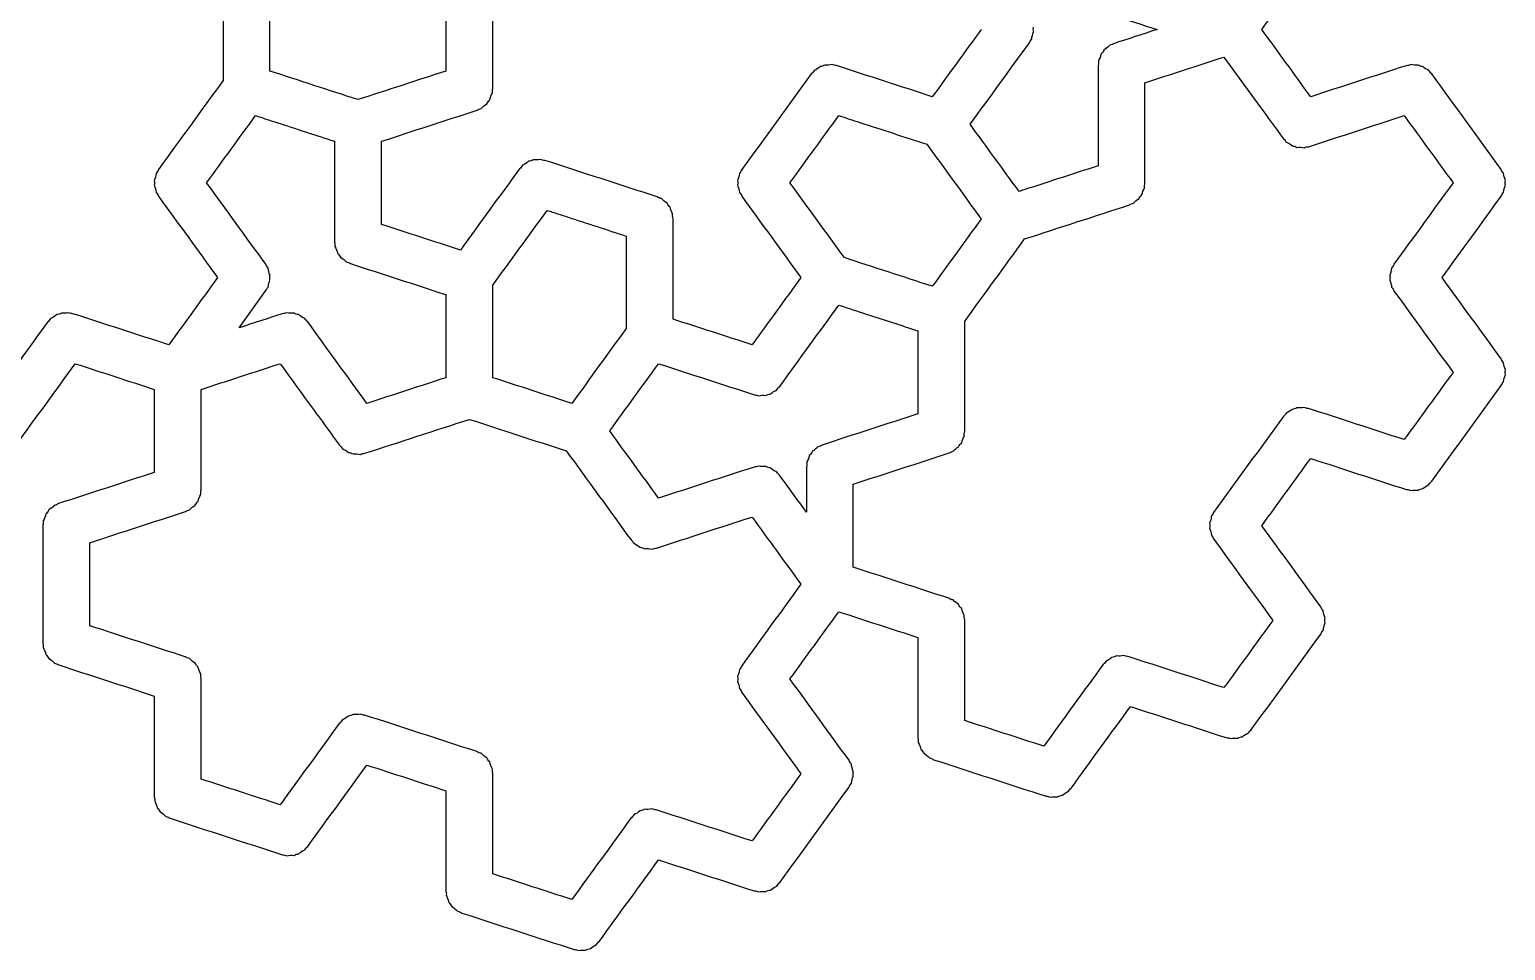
# Model space of a CAD drawing. Header units: millimetres. Extents: x 3 to 151, y 50 to 158.
# Drawn here: x 63.9 to 150.6, y 49.9 to 104 of the extents above; entities that cross this region are included whole.
import ezdxf

# ---------------------------------------------------------------- set-up
doc = ezdxf.new("R2010")
doc.units = ezdxf.units.MM
doc.layers.get('0').update_dxf_attribs({"linetype": 'CONTINUOUS'})

msp = doc.modelspace()

# ---------------------------------------------------------------- linework, layer by layer
at = {"color": 7}
for points in [[(91.103082, 100.562059), (91.103082, 107.497788)], [(75.270355, 107.015016), (75.270355, 101.031067)], [(78.021349, 101.583686), (78.021349, 106.462402)], [(88.352085, 106.462402), (88.352085, 101.583686)], [(134.033903, 102.40604), (136.141746, 99.505138), (136.141735, 99.505128)], [(126.643006, 101.919985), (126.643006, 96.019639)], [(129.394021, 94.998022), (129.394021, 100.898365)], [(81.81122, 97.459613), (81.81122, 91.545514)], [(101.686344, 87.01686), (101.686344, 92.930959)], [(98.93535, 91.895568), (98.93535, 86.464236)], [(88.352085, 88.456824), (88.352085, 83.578111)], [(91.103077, 83.578111), (91.103077, 89.009443)], [(118.810482, 80.430918), (118.810482, 86.884148)], [(116.059482, 86.331791), (116.059482, 81.452805)], [(71.227651, 82.893057), (71.227651, 78.014341)], [(73.978688, 76.99216), (73.978688, 82.893041)], [(109.518611, 78.351166), (109.518611, 75.684047)], [(112.269609, 72.450297), (112.269609, 77.329012)], [(64.686783, 74.911898), (64.686783, 67.976171)], [(67.437815, 69.011539), (67.437815, 73.890254)], [(118.810474, 63.447507), (118.810474, 69.361606)], [(116.059442, 68.326249), (116.059442, 62.411613)], [(73.97868, 60.008749), (73.97868, 65.922848)], [(71.227646, 64.887481), (71.227646, 58.972845)], [(91.103077, 54.444705), (91.103077, 60.358804)], [(88.352045, 59.323436), (88.352045, 53.409335)]]:
    msp.add_lwpolyline(points, dxfattribs=at)
for points in [[(78.401193, 98.567804)], [(112.649484, 98.567802)], [(95.525355, 93.003754)], [(113.085232, 87.298118)], [(79.378855, 83.354318)]]:
    msp.add_lwpolyline(points, close=True, dxfattribs=at)
for points in [[(136.259364, 104.023092), (137.215338, 105.338754), (138.171267, 106.654447), (139.127222, 107.970122)], [(119.777351, 104.023314), (118.822369, 102.707949), (117.865432, 101.39176), (116.909763, 100.076016)], [(122.855014, 103.87797), (122.83136, 103.974686), (122.83136, 104.071399), (122.855014, 104.168115)], [(130.108084, 104.023044), (129.255007, 103.74338), (128.397812, 103.472388), (127.547296, 103.187326)], [(127.571929, 104.847039), (128.417307, 104.572356), (129.262674, 104.297629), (130.108084, 104.023044)], [(139.127222, 100.076061), (138.171269, 101.391736), (137.215316, 102.707414), (136.259364, 104.023092)], [(119.134996, 98.458997), (120.294104, 100.053876), (121.452799, 101.649057), (122.611885, 103.243955)], [(122.611885, 103.243955), (122.628237, 103.33631), (122.702995, 103.397326), (122.745405, 103.473266)], [(122.745405, 103.473266), (122.758264, 103.61452), (122.797303, 103.748724), (122.855014, 103.87797)], [(127.547296, 103.187326), (127.471276, 103.106255), (127.338455, 103.137825), (127.274079, 103.045419)], [(126.818983, 102.590056), (126.789281, 102.446744), (126.737277, 102.312079), (126.663431, 102.185735)], [(126.982807, 102.812327), (126.948605, 102.723429), (126.890137, 102.652188), (126.818983, 102.590056)], [(127.274079, 103.045419), (127.196562, 102.944179), (127.075377, 102.891995), (126.982807, 102.812327)], [(129.394021, 100.898365), (130.940643, 101.400941), (132.487191, 101.903737), (134.033903, 102.40604)], [(83.186717, 99.905418), (81.464931, 100.464846), (79.743154, 101.02431), (78.021349, 101.583686)], [(88.352085, 101.583686), (86.630296, 101.024265), (84.908506, 100.46484), (83.186717, 99.905418)], [(109.794826, 101.411332), (108.435973, 99.540479), (107.076595, 97.670007), (105.717464, 95.799352)], [(109.967265, 101.613783), (109.924633, 101.53296), (109.865986, 101.466666), (109.794826, 101.411332)], [(110.330483, 101.849659), (110.222567, 101.750787), (110.101425, 101.672261), (109.967265, 101.613783)], [(110.606388, 101.93912), (110.521832, 101.886362), (110.4299, 101.856586), (110.330483, 101.849659)], [(111.025877, 101.960022), (110.887396, 101.928169), (110.747355, 101.924642), (110.606388, 101.93912)], [(111.285001, 101.903382), (111.192162, 101.891185), (111.110948, 101.942393), (111.025877, 101.960022)], [(116.909763, 100.076016), (115.034962, 100.685471), (113.160024, 101.294555), (111.285001, 101.903382)], [(126.663431, 102.185735), (126.675682, 102.095065), (126.668353, 102.006829), (126.643006, 101.919985)], [(144.739183, 101.899678), (142.868568, 101.291684), (140.997869, 100.683952), (139.127222, 100.076061)], [(144.9978, 101.961996), (144.915541, 101.922345), (144.829332, 101.902695), (144.739183, 101.899678)], [(145.430867, 101.939427), (145.285277, 101.923631), (145.140902, 101.93059), (144.9978, 101.961996)], [(145.706235, 101.849696), (145.607027, 101.856734), (145.515132, 101.886566), (145.430867, 101.939427)], [(146.057456, 101.620051), (145.92686, 101.675769), (145.811666, 101.755171), (145.706235, 101.849696)], [(146.234134, 101.422539), (146.151502, 101.466582), (146.116064, 101.556053), (146.057456, 101.620051)], [(150.310911, 95.810796), (148.952082, 97.681447), (147.59273, 99.551721), (146.234134, 101.422539)], [(75.270355, 101.031067), (74.003233, 99.287365), (72.736348, 97.543491), (71.469472, 95.799612)], [(91.082392, 100.296041), (91.070062, 100.38677), (91.077973, 100.475138), (91.103082, 100.562059)], [(90.757052, 99.657456), (90.794388, 99.749619), (90.850876, 99.827821), (90.92711, 99.891718)], [(90.92711, 99.891718), (90.956842, 100.034961), (91.008279, 100.169854), (91.082392, 100.296041)], [(74.303178, 95.020258), (75.259152, 96.335922), (76.215081, 97.651613), (77.171037, 98.967291)], [(77.171037, 98.967291), (77.581088, 98.834128), (77.991142, 98.700966), (78.401193, 98.567804)], [(84.562214, 97.459615), (86.437094, 98.068948), (88.311982, 98.678262), (90.186976, 99.287254)], [(90.186976, 99.287254), (90.254677, 99.352214), (90.35066, 99.35844), (90.429892, 99.3945)], [(90.429892, 99.3945), (90.523457, 99.501286), (90.63446, 99.586524), (90.757052, 99.657456)], [(108.551739, 95.020255), (109.507711, 96.335919), (110.463642, 97.65161), (111.419595, 98.967288)], [(111.419595, 98.967288), (111.829559, 98.834126), (112.23952, 98.700964), (112.649484, 98.567802)], [(136.141735, 99.505128), (136.602309, 98.875104), (137.056101, 98.238657), (137.520897, 97.612637)], [(139.005757, 97.144142), (140.876285, 97.751967), (142.74695, 98.35936), (144.617429, 98.967285)], [(144.617429, 98.967285), (145.573366, 97.651597), (146.529113, 96.335769), (147.485285, 95.020252)], [(78.401222, 98.567802), (79.537896, 98.198433), (80.674583, 97.829098), (81.81122, 97.459613)], [(112.649484, 98.567802), (113.961399, 98.141542), (115.273317, 97.715282), (116.585233, 97.28902)], [(122.002852, 94.511967), (121.047015, 95.827726), (120.090986, 97.143348), (119.134996, 98.458997)], [(84.562214, 92.5809), (84.562212, 94.20714), (84.562214, 95.833378), (84.562214, 97.459615)], [(116.585233, 97.28902), (117.649408, 95.82443), (118.713231, 94.359582), (119.777351, 92.894952)], [(137.520897, 97.612637), (137.622055, 97.565385), (137.632316, 97.4284), (137.74075, 97.395943)], [(137.74075, 97.395943), (137.860995, 97.354076), (137.947585, 97.25478), (138.051733, 97.191492)], [(138.051733, 97.191492), (138.14693, 97.186306), (138.232877, 97.152723), (138.314052, 97.104187)], [(138.314052, 97.104187), (138.45948, 97.120274), (138.603598, 97.112575), (138.746582, 97.081618)], [(138.746582, 97.081618), (138.828846, 97.121822), (138.915479, 97.140501), (139.005757, 97.144142)], [(93.20662, 96.285609), (93.098287, 96.187213), (92.977168, 96.108531), (92.843136, 96.04973)], [(93.481721, 96.375337), (93.397544, 96.322484), (93.305715, 96.292742), (93.20662, 96.285609)], [(93.901199, 96.395763), (93.762666, 96.364312), (93.622667, 96.361012), (93.481721, 96.375337)], [(94.160335, 96.33988), (94.067593, 96.327207), (93.986445, 96.378893), (93.901199, 96.395763)], [(100.757432, 94.196268), (98.558395, 94.910794), (96.359348, 95.625288), (94.160335, 96.33988)], [(71.335416, 95.57003), (71.322663, 95.428568), (71.283182, 95.294339), (71.225804, 95.164786)], [(71.469472, 95.799612), (71.451983, 95.707624), (71.378157, 95.645915), (71.335416, 95.57003)], [(92.670379, 95.847046), (91.51457, 94.255567), (90.358285, 92.664431), (89.202099, 91.073227)], [(92.843136, 96.04973), (92.799972, 95.969117), (92.741377, 95.90282), (92.670379, 95.847046)], [(105.584196, 95.570043), (105.571073, 95.428764), (105.531518, 95.294564), (105.474333, 95.165067)], [(105.717464, 95.799352), (105.701113, 95.707052), (105.626392, 95.646106), (105.584196, 95.570043)], [(126.643006, 96.019639), (125.096286, 95.517082), (123.549569, 95.014524), (122.002852, 94.511967)], [(150.450354, 95.583394), (150.38718, 95.649625), (150.342238, 95.725991), (150.310911, 95.810796)], [(150.562651, 95.164834), (150.502707, 95.298348), (150.464803, 95.437696), (150.450354, 95.583394)], [(71.225804, 95.164786), (71.249934, 95.068364), (71.249696, 94.971884), (71.225804, 94.875448)], [(71.225804, 94.875448), (71.286351, 94.742125), (71.323388, 94.602613), (71.337562, 94.456888)], [(77.771461, 90.246709), (76.615409, 91.837923), (75.459267, 93.429069), (74.303178, 95.020258)], [(105.474333, 95.165067), (105.497987, 95.068541), (105.498014, 94.971987), (105.474333, 94.875459)], [(105.474333, 94.875459), (105.534275, 94.741979), (105.571854, 94.602533), (105.586361, 94.456899)], [(111.744128, 90.626457), (110.679997, 92.091056), (109.615867, 93.555657), (108.551739, 95.020255)], [(129.21805, 94.327682), (129.247792, 94.471088), (129.299412, 94.606079), (129.373331, 94.732539)], [(129.373331, 94.732539), (129.360949, 94.823095), (129.368992, 94.911268), (129.394021, 94.998022)], [(147.485285, 95.020252), (146.326138, 93.425402), (145.167387, 91.830261), (144.008396, 90.235297)], [(150.318983, 94.240941), (150.33589, 94.333211), (150.41019, 94.39478), (150.452738, 94.470797)], [(150.452738, 94.470797), (150.465306, 94.612114), (150.505528, 94.746088), (150.562651, 94.875496)], [(150.562651, 94.875496), (150.538654, 94.971931), (150.538627, 95.068412), (150.562651, 95.164834)], [(71.337562, 94.456888), (71.400837, 94.390719), (71.446774, 94.314876), (71.477592, 94.229791)], [(71.477592, 94.229791), (72.633634, 92.638571), (73.789426, 91.047168), (74.945825, 89.456208)], [(101.003431, 94.094758), (100.913337, 94.110501), (100.832251, 94.145738), (100.757432, 94.196268)], [(101.340319, 93.821809), (101.213224, 93.894553), (101.100694, 93.985213), (101.003431, 94.094758)], [(101.510378, 93.587274), (101.434389, 93.651497), (101.377448, 93.72944), (101.340319, 93.821809)], [(105.586361, 94.456899), (105.649324, 94.390727), (105.695014, 94.315013), (105.7256, 94.230085)], [(105.7256, 94.230085), (106.881938, 92.638923), (108.037929, 91.04751), (109.194087, 89.456218)], [(122.327403, 91.724983), (124.377659, 92.391159), (126.427936, 93.057277), (128.478182, 93.723484)], [(128.478182, 93.723484), (128.545963, 93.788032), (128.641713, 93.794485), (128.720831, 93.830463)], [(128.720831, 93.830463), (128.814253, 93.937363), (128.925201, 94.022561), (129.047994, 94.09315)], [(129.047994, 94.09315), (129.085456, 94.185312), (129.141704, 94.263774), (129.21805, 94.327682)], [(146.842631, 89.456255), (148.001749, 91.05091), (149.160164, 92.646075), (150.318983, 94.240941)], [(91.103077, 89.009443), (92.16725, 90.474012), (93.23133, 91.938645), (94.295465, 93.403241)], [(94.295465, 93.403241), (94.705429, 93.270079), (95.115391, 93.136916), (95.525355, 93.003754)], [(95.525355, 93.003754), (96.66202, 92.634324), (97.798744, 92.265162), (98.93535, 91.895568)], [(101.659695, 93.195217), (101.587255, 93.317211), (101.540067, 93.448844), (101.510378, 93.587274)], [(101.686344, 92.930959), (101.64531, 93.015409), (101.670072, 93.108741), (101.659695, 93.195217)], [(119.777351, 92.894952), (118.821518, 91.579341), (117.865668, 90.263745), (116.909763, 88.948189)], [(89.202099, 91.073227), (87.655564, 91.57606), (86.108839, 92.078303), (84.562214, 92.5809)], [(81.81122, 91.545514), (81.85222, 91.461149), (81.827518, 91.367915), (81.837869, 91.281526)], [(81.837869, 91.281526), (81.910529, 91.159436), (81.957706, 91.027666), (81.986919, 90.888929)], [(118.810482, 86.884148), (119.982893, 88.497686), (121.155357, 90.111181), (122.327403, 91.724983)], [(77.911441, 90.019574), (77.848076, 90.085646), (77.802788, 90.161881), (77.771461, 90.246709)], [(81.986919, 90.888929), (82.063429, 90.825061), (82.119854, 90.746713), (82.157245, 90.654394)], [(82.157245, 90.654394), (82.28475, 90.582441), (82.396857, 90.49135), (82.494133, 90.381982)], [(82.494133, 90.381982), (82.584525, 90.366478), (82.665234, 90.329788), (82.74068, 90.280237)], [(82.74068, 90.280237), (84.611197, 89.672581), (86.481666, 89.06478), (88.352085, 88.456824)], [(116.909763, 88.948189), (115.187831, 89.507447), (113.466004, 90.067027), (111.744128, 90.626457)], [(144.008396, 90.235297), (143.992044, 90.142942), (143.917284, 90.081926), (143.874876, 90.005983)], [(74.945825, 89.456208), (73.989713, 88.140734), (73.033909, 86.82504), (72.077969, 85.509445)], [(78.023199, 89.600747), (77.962895, 89.734237), (77.92561, 89.873768), (77.911441, 90.019574)], [(77.925144, 88.979513), (77.927261, 89.102275), (77.995746, 89.210362), (78.021082, 89.324996)], [(78.021082, 89.324996), (77.99682, 89.416901), (78.001873, 89.508852), (78.023199, 89.600747)], [(109.194087, 89.456218), (108.238253, 88.140607), (107.282401, 86.825011), (106.326495, 85.509455)], [(143.874876, 90.005983), (143.862018, 89.864732), (143.822978, 89.730528), (143.765265, 89.601279)], [(143.765265, 89.601279), (143.788918, 89.504566), (143.788918, 89.40785), (143.765265, 89.311134)], [(143.765265, 89.311134), (143.825971, 89.177961), (143.862801, 89.038462), (143.877025, 88.892844)], [(150.310911, 84.682704), (149.154862, 86.273918), (147.998717, 87.865067), (146.842631, 89.456255)], [(76.204458, 86.508834), (76.73027, 87.236224), (77.263916, 87.959468), (77.784494, 88.689694)], [(77.784494, 88.689694), (77.801295, 88.804142), (77.932576, 88.85917), (77.925144, 88.979513)], [(143.877025, 88.892844), (143.940292, 88.826846), (143.985901, 88.750985), (144.016534, 88.66603)], [(144.016534, 88.66603), (145.172845, 87.074783), (146.32903, 85.483447), (147.485285, 83.89216)], [(107.95131, 83.065634), (109.107338, 84.656875), (110.2634, 86.24809), (111.41959, 87.839185)], [(111.41959, 87.839185), (111.974805, 87.65883), (112.530017, 87.478474), (113.085232, 87.298118)], [(64.962733, 86.843979), (63.806896, 85.252701), (62.650582, 83.661767), (61.494432, 82.070713)], [(65.136006, 87.046949), (65.092665, 86.966251), (65.033731, 86.899962), (64.962733, 86.843979)], [(65.498956, 87.282825), (65.390474, 87.184895), (65.269861, 87.105798), (65.136006, 87.046949)], [(65.774591, 87.372556), (65.689932, 87.320256), (65.598334, 87.28972), (65.498956, 87.282825)], [(66.193268, 87.392955), (66.055007, 87.361512), (65.915267, 87.358213), (65.774591, 87.372556)], [(66.453205, 87.336813), (66.36032, 87.325145), (66.27862, 87.37549), (66.193268, 87.392955)], [(72.077969, 85.509445), (70.202933, 86.118214), (68.328193, 86.727893), (66.453205, 87.336813)], [(78.740336, 87.332593), (77.895019, 87.058083), (77.049754, 86.783408), (76.204458, 86.508834)], [(78.999244, 87.395117), (78.916953, 87.355088), (78.830622, 87.335961), (78.740336, 87.332593)], [(79.432309, 87.372548), (79.286687, 87.356593), (79.142349, 87.36342), (78.999244, 87.395117)], [(79.707407, 87.282817), (79.608296, 87.289908), (79.516502, 87.319742), (79.432309, 87.372548)], [(80.058641, 87.053193), (79.92836, 87.109393), (79.812851, 87.188345), (79.707407, 87.282817)], [(80.235578, 86.855391), (80.153449, 86.900177), (80.117532, 86.989169), (80.058641, 87.053193)], [(83.711931, 82.070705), (82.553159, 83.665608), (81.394292, 85.260448), (80.235578, 86.855391)], [(106.326495, 85.509455), (104.779675, 86.0116), (103.233133, 86.514607), (101.686344, 87.01686)], [(113.085237, 87.298128), (114.076647, 86.976004), (115.068056, 86.653876), (116.059482, 86.331791)], [(98.93535, 86.464236), (97.871447, 84.999561), (96.807144, 83.535177), (95.742961, 82.070705)], [(63.119484, 79.626913), (64.275269, 81.218321), (65.431442, 82.809446), (66.587767, 84.400465)], [(66.587767, 84.400465), (68.134394, 83.897997), (69.681027, 83.395537), (71.227651, 82.893057)], [(73.978688, 82.893041), (75.525466, 83.395321), (77.072022, 83.898286), (78.618839, 84.400449)], [(78.618839, 84.400449), (78.872178, 84.051736), (79.125516, 83.703026), (79.378855, 83.354318)], [(97.968737, 80.453961), (98.924618, 81.769467), (99.88024, 83.08488), (100.836325, 84.400457)], [(100.836325, 84.400457), (102.711179, 83.791404), (104.58599, 83.182217), (106.460817, 82.573086)], [(150.450354, 84.455839), (150.386883, 84.521744), (150.341991, 84.59787), (150.310911, 84.682704)], [(150.562651, 84.037279), (150.502549, 84.17073), (150.464726, 84.310139), (150.450354, 84.455839)], [(79.378847, 83.354323), (80.284212, 82.108078), (81.189745, 80.861956), (82.095184, 79.615766)], [(88.352085, 83.578111), (86.805365, 83.07564), (85.258648, 82.573173), (83.711931, 82.070705)], [(95.742961, 82.070705), (94.196286, 82.573027), (92.649715, 83.075669), (91.103077, 83.578111)], [(147.485285, 83.89216), (146.529176, 82.576689), (145.573369, 81.260993), (144.617429, 79.945397)], [(150.318983, 83.113119), (150.336605, 83.205008), (150.409817, 83.267008), (150.452526, 83.342965)], [(150.452526, 83.342965), (150.46557, 83.484141), (150.505377, 83.618092), (150.562651, 83.747404)], [(150.562651, 83.747404), (150.538363, 83.844059), (150.538574, 83.940616), (150.562651, 84.037279)], [(106.460817, 82.573086), (106.553704, 82.584754), (106.635404, 82.534409), (106.720756, 82.516944)], [(106.720756, 82.516944), (106.859192, 82.548453), (106.999114, 82.551644), (107.139968, 82.537343)], [(107.139968, 82.537343), (107.224076, 82.590045), (107.315736, 82.620102), (107.414798, 82.626804)], [(107.414798, 82.626804), (107.523769, 82.724483), (107.643943, 82.804778), (107.778553, 82.862947)], [(107.778553, 82.862947), (107.821717, 82.94356), (107.880311, 83.00986), (107.95131, 83.065634)], [(146.242207, 77.501645), (147.601144, 79.372127), (148.960224, 81.242506), (150.318983, 83.113119)], [(137.674929, 81.482904), (137.631768, 81.402291), (137.573173, 81.335994), (137.502175, 81.28022)], [(138.038417, 81.71878), (137.930083, 81.620387), (137.808962, 81.541705), (137.674929, 81.482904)], [(138.314052, 81.808511), (138.229393, 81.756214), (138.137797, 81.725675), (138.038417, 81.71878)], [(138.732728, 81.82891), (138.594468, 81.797465), (138.454728, 81.794165), (138.314052, 81.808511)], [(138.992668, 81.772766), (138.899784, 81.761098), (138.81808, 81.811443), (138.732728, 81.82891)], [(144.617429, 79.945397), (142.742393, 80.554169), (140.867654, 81.163846), (138.992668, 81.772766)], [(83.590426, 79.138566), (85.636158, 79.803102), (87.681758, 80.468047), (89.72758, 81.132305)], [(89.72758, 81.132305), (91.624626, 80.516228), (93.521369, 79.899556), (95.418431, 79.283442)], [(116.059482, 81.452805), (114.18466, 80.84356), (112.309754, 80.234579), (110.434988, 79.625167)], [(137.502175, 81.28022), (136.143418, 79.409539), (134.784478, 77.538991), (133.425128, 75.668744)], [(100.836325, 76.506661), (99.879809, 77.822531), (98.924433, 79.137757), (97.968737, 80.453961)], [(118.464452, 79.526853), (118.50144, 79.61919), (118.558839, 79.696803), (118.634775, 79.760848)], [(118.634775, 79.760848), (118.6639, 79.904501), (118.71601, 80.039258), (118.790056, 80.165705)], [(118.790056, 80.165705), (118.777859, 80.25614), (118.785452, 80.344265), (118.810482, 80.430918)], [(82.095184, 79.615766), (82.177313, 79.57098), (82.21323, 79.481988), (82.272121, 79.417964)], [(82.272121, 79.417964), (82.402405, 79.361764), (82.517911, 79.282814), (82.623353, 79.18834)], [(82.623353, 79.18834), (82.722463, 79.181249), (82.814261, 79.151417), (82.898454, 79.098612)], [(82.898454, 79.098612), (83.043951, 79.114354), (83.188249, 79.107528), (83.331251, 79.076043)], [(83.331251, 79.076043), (83.413576, 79.116048), (83.500143, 79.134963), (83.590426, 79.138566)], [(95.418431, 79.283442), (96.685322, 77.539483), (97.952711, 75.795887), (99.219316, 74.051719)], [(109.694583, 79.021239), (109.665093, 78.877674), (109.613181, 78.74267), (109.539302, 78.616112)], [(109.864909, 79.254964), (109.827888, 79.162739), (109.770725, 79.084991), (109.694583, 79.021239)], [(110.191801, 79.51819), (110.098343, 79.411307), (109.987376, 79.326095), (109.864909, 79.254964)], [(110.434988, 79.625167), (110.367077, 79.560519), (110.271004, 79.554335), (110.191801, 79.51819)], [(112.269609, 77.329012), (114.144586, 77.938056), (116.019538, 78.547172), (117.894373, 79.156651)], [(117.894373, 79.156651), (117.962212, 79.221243), (118.058192, 79.227424), (118.137286, 79.263627)], [(118.137286, 79.263627), (118.230872, 79.370471), (118.341981, 79.455635), (118.464452, 79.526853)], [(71.227651, 78.014341), (69.352829, 77.405008), (67.477923, 76.795935), (65.603157, 76.186435)], [(106.447728, 78.329804), (104.577256, 77.722101), (102.706861, 77.114162), (100.836325, 76.506661)], [(106.70717, 78.392328), (106.624768, 78.352256), (106.538101, 78.333407), (106.447728, 78.329804)], [(107.139968, 78.369759), (106.994471, 78.354016), (106.850172, 78.360842), (106.70717, 78.392328)], [(107.401484, 78.282192), (107.306597, 78.287616), (107.220676, 78.320874), (107.139968, 78.369759)], [(107.713272, 78.077465), (107.593067, 78.119899), (107.505701, 78.218536), (107.401484, 78.282192)], [(107.932588, 77.861309), (107.832094, 77.908722), (107.820944, 78.044602), (107.713272, 78.077465)], [(109.539302, 78.616112), (109.551764, 78.525701), (109.543535, 78.437778), (109.518611, 78.351166)], [(136.259364, 74.889681), (137.215179, 76.205369), (138.17115, 77.520943), (139.127222, 78.836444)], [(139.127222, 78.836444), (141.002316, 78.227212), (142.877461, 77.618138), (144.75252, 77.008805)], [(109.518611, 75.684047), (108.989082, 76.40899), (108.466342, 77.140369), (107.932588, 77.861309)], [(145.705965, 77.063082), (145.814299, 77.161475), (145.93542, 77.240157), (146.069452, 77.298958)], [(146.069452, 77.298958), (146.112614, 77.379571), (146.171208, 77.445868), (146.242207, 77.501645)], [(73.632655, 76.088095), (73.669647, 76.180432), (73.727045, 76.258045), (73.802981, 76.32209)], [(73.802981, 76.32209), (73.832104, 76.465743), (73.884216, 76.6005), (73.958262, 76.726947)], [(73.958262, 76.726947), (73.946065, 76.817382), (73.953658, 76.905504), (73.978688, 76.99216)], [(144.75252, 77.008805), (144.845177, 77.021479), (144.926214, 76.969716), (145.011386, 76.952925)], [(145.011386, 76.952925), (145.149919, 76.984374), (145.289918, 76.987676), (145.430867, 76.973351)], [(145.430867, 76.973351), (145.515042, 77.026207), (145.606871, 77.055949), (145.705965, 77.063082)], [(64.862752, 75.582508), (64.833124, 75.438982), (64.781417, 75.303923), (64.707474, 75.177381)], [(65.032541, 75.816503), (64.995356, 75.724417), (64.939148, 75.646082), (64.862752, 75.582508)], [(65.359973, 76.079459), (65.266501, 75.972414), (65.155337, 75.887311), (65.032541, 75.816503)], [(65.603157, 76.186435), (65.535249, 76.121787), (65.439174, 76.115601), (65.359973, 76.079459)], [(67.437815, 73.890254), (69.312793, 74.499291), (71.187696, 75.108555), (73.062576, 75.717893)], [(73.062576, 75.717893), (73.130415, 75.782485), (73.226396, 75.788666), (73.305493, 75.824869)], [(73.305493, 75.824869), (73.399079, 75.931713), (73.510185, 76.016877), (73.632655, 76.088095)], [(100.714826, 73.574519), (102.585441, 74.182058), (104.455817, 74.790322), (106.326496, 75.39766)], [(106.326496, 75.39766), (107.282311, 74.081974), (108.238282, 72.7664), (109.194354, 71.450899)], [(133.291871, 75.439432), (133.278906, 75.298076), (133.239007, 75.163943), (133.18173, 75.034458)], [(133.425128, 75.668744), (133.408777, 75.576444), (133.334048, 75.5155), (133.291871, 75.439432)], [(64.707474, 75.177381), (64.719856, 75.086827), (64.711813, 74.998652), (64.686783, 74.911898)], [(133.18173, 75.034458), (133.205887, 74.937795), (133.20594, 74.841236), (133.18173, 74.744583)], [(133.18173, 74.744583), (133.241878, 74.611231), (133.279637, 74.471914), (133.294027, 74.32629)], [(139.727847, 70.115814), (138.57151, 71.706973), (137.415556, 73.298413), (136.259364, 74.889681)], [(99.219316, 74.051719), (99.301443, 74.006936), (99.33736, 73.917943), (99.396251, 73.853919)], [(99.396251, 73.853919), (99.526535, 73.797719), (99.642044, 73.718767), (99.747483, 73.624295)], [(133.294027, 74.32629), (133.356956, 74.260094), (133.402745, 74.184452), (133.433219, 74.099439)], [(133.433219, 74.099439), (134.589298, 72.508092), (135.74567, 70.916954), (136.901751, 69.325607)], [(99.747483, 73.624295), (99.846593, 73.617204), (99.938393, 73.58737), (100.022583, 73.534564)], [(100.022583, 73.534564), (100.16808, 73.550307), (100.312379, 73.543481), (100.455381, 73.511995)], [(100.455381, 73.511995), (100.537783, 73.552066), (100.624452, 73.570915), (100.714826, 73.574519)], [(117.881302, 70.62668), (116.010801, 71.234748), (114.140112, 71.842228), (112.269609, 72.450297)], [(109.194354, 71.450899), (108.035106, 69.85612), (106.876712, 68.26072), (105.717464, 66.665944)], [(118.12756, 70.525138), (118.037504, 70.541172), (117.956174, 70.576068), (117.881302, 70.62668)], [(118.464452, 70.252726), (118.336944, 70.324682), (118.224837, 70.415772), (118.12756, 70.525138)], [(118.634775, 70.018194), (118.558265, 70.082061), (118.50184, 70.160407), (118.464452, 70.252726)], [(108.5517, 65.886892), (109.507774, 67.202527), (110.463626, 68.518276), (111.419555, 69.833925)], [(111.419555, 69.833925), (112.966278, 69.331605), (114.512738, 68.828606), (116.059442, 68.326249)], [(118.783825, 69.625597), (118.711165, 69.747686), (118.663987, 69.879457), (118.634775, 70.018194)], [(118.810474, 69.361606), (118.769474, 69.445974), (118.794175, 69.539208), (118.783825, 69.625597)], [(139.86709, 69.888998), (139.804127, 69.95517), (139.758436, 70.030886), (139.727847, 70.115814)], [(139.979387, 69.47017), (139.919406, 69.603763), (139.881478, 69.743202), (139.86709, 69.888998)], [(139.979387, 69.1811), (139.955336, 69.277434), (139.955416, 69.373835), (139.979387, 69.47017)], [(73.049506, 67.187922), (71.17896, 67.795847), (69.308319, 68.403481), (67.437815, 69.011539)], [(136.901751, 69.325607), (135.945904, 68.009853), (134.989853, 66.694249), (134.033892, 65.378577)], [(135.658939, 62.93507), (137.017911, 64.805595), (138.376935, 66.67608), (139.735986, 68.546544)], [(139.735986, 68.546544), (139.752337, 68.638844), (139.827056, 68.699791), (139.869251, 68.775856)], [(139.869251, 68.775856), (139.882242, 68.917302), (139.922237, 69.05147), (139.979387, 69.1811)], [(64.686783, 67.976171), (64.727508, 67.891632), (64.703505, 67.798173), (64.71372, 67.711654)], [(64.71372, 67.711654), (64.786335, 67.589776), (64.833058, 67.457958), (64.86275, 67.319586)], [(64.86275, 67.319586), (64.939066, 67.255748), (64.995414, 67.177444), (65.032805, 67.085322)], [(65.032805, 67.085322), (65.159924, 67.012932), (65.27228, 66.922317), (65.369427, 66.812909)], [(65.369427, 66.812909), (65.459462, 66.796161), (65.541157, 66.761482), (65.616222, 66.71083)], [(73.295767, 67.08638), (73.205708, 67.102414), (73.124378, 67.137307), (73.049506, 67.187922)], [(73.632655, 66.813968), (73.505147, 66.885924), (73.393041, 66.977015), (73.295767, 67.08638)], [(73.802981, 66.579433), (73.726469, 66.643304), (73.670044, 66.721649), (73.632655, 66.813968)], [(127.091395, 66.91634), (127.048773, 66.835277), (126.990036, 66.76911), (126.918908, 66.713386)], [(127.454882, 67.152216), (127.346567, 67.053752), (127.225674, 66.97476), (127.091395, 66.91634)], [(127.730517, 67.241677), (127.646038, 67.189139), (127.554106, 67.159315), (127.454882, 67.152216)], [(128.149723, 67.26213), (128.011224, 67.231187), (127.871389, 67.227046), (127.730517, 67.241677)], [(128.409401, 67.205945), (128.316598, 67.194304), (128.234964, 67.244469), (128.149723, 67.26213)], [(134.033892, 65.378577), (132.158989, 65.987473), (130.284273, 66.596954), (128.409401, 67.205945)], [(65.616222, 66.71083), (67.486657, 66.102926), (69.35715, 65.495202), (71.227646, 64.887481)], [(73.952031, 66.186839), (73.879371, 66.308928), (73.832193, 66.440699), (73.802981, 66.579433)], [(73.97868, 65.922848), (73.93768, 66.007216), (73.962382, 66.10045), (73.952031, 66.186839)], [(105.584204, 66.43663), (105.571107, 66.295342), (105.53192, 66.161026), (105.474333, 66.031656)], [(105.474333, 66.031656), (105.497987, 65.93513), (105.498014, 65.838576), (105.474333, 65.742051)], [(105.717464, 66.665944), (105.701113, 66.573641), (105.626384, 66.512697), (105.584204, 66.43663)], [(112.01998, 61.113343), (110.86393, 62.704557), (109.707786, 64.295703), (108.5517, 65.886892)], [(126.918908, 66.713386), (125.762732, 65.122262), (124.606661, 63.531063), (123.450628, 61.939835)], [(105.474333, 65.742051), (105.534275, 65.608568), (105.571854, 65.469122), (105.586361, 65.32349)], [(105.586361, 65.32349), (105.649289, 65.257292), (105.695081, 65.18165), (105.725553, 65.096639)], [(105.725553, 65.096639), (106.881951, 63.505456), (108.037897, 61.913945), (109.194354, 60.322807)], [(125.075405, 59.496328), (126.231457, 61.087543), (127.387601, 62.678689), (128.543688, 64.269877)], [(128.543688, 64.269877), (130.41853, 63.66055), (132.29349, 63.051534), (134.168449, 62.442509)], [(82.087111, 63.274626), (80.930948, 61.683496), (79.774836, 60.092323), (78.618831, 58.501077)], [(82.259599, 63.477582), (82.21698, 63.396519), (82.158239, 63.330352), (82.087111, 63.274626)], [(82.623086, 63.713459), (82.514771, 63.614991), (82.39388, 63.536002), (82.259599, 63.477582)], [(82.898721, 63.802919), (82.814245, 63.750378), (82.72231, 63.720557), (82.623086, 63.713459)], [(83.317929, 63.823372), (83.179425, 63.792476), (83.03959, 63.78828), (82.898721, 63.802919)], [(83.577337, 63.767187), (83.484619, 63.755519), (83.403093, 63.80579), (83.317929, 63.823372)], [(90.173635, 61.623875), (87.974932, 62.338501), (85.776144, 63.052879), (83.577337, 63.767187)], [(123.450628, 61.939835), (121.903839, 62.442175), (120.357186, 62.944937), (118.810474, 63.447507)], [(116.059442, 62.411613), (116.099992, 62.327293), (116.07627, 62.234197), (116.086358, 62.147892)], [(134.168449, 62.442509), (134.261251, 62.45415), (134.342886, 62.403985), (134.428124, 62.386324)], [(134.428124, 62.386324), (134.566536, 62.417246), (134.706278, 62.421411), (134.847063, 62.406777)], [(134.847063, 62.406777), (134.931745, 62.45918), (135.02358, 62.489268), (135.122968, 62.496238)], [(135.122968, 62.496238), (135.23128, 62.594705), (135.352174, 62.673696), (135.486452, 62.732116)], [(135.486452, 62.732116), (135.529077, 62.813177), (135.587814, 62.879344), (135.658939, 62.93507)], [(90.420166, 61.522333), (90.329996, 61.538287), (90.248576, 61.57321), (90.173635, 61.623875)], [(116.086358, 62.147892), (116.158925, 62.025867), (116.206209, 61.894218), (116.235406, 61.755566)], [(116.235406, 61.755566), (116.311524, 61.691539), (116.368602, 61.613638), (116.405731, 61.521301)], [(80.243609, 56.05756), (81.399735, 57.648719), (82.55599, 59.239786), (83.711891, 60.831109)], [(83.711891, 60.831109), (85.258534, 60.328305), (86.80541, 59.826266), (88.352045, 59.323436)], [(90.757322, 61.249653), (90.629851, 61.321874), (90.517496, 61.412843), (90.420166, 61.522333)], [(90.927111, 61.015656), (90.850567, 61.079124), (90.794567, 61.15761), (90.757322, 61.249653)], [(91.07614, 60.623321), (91.003493, 60.745275), (90.956702, 60.87717), (90.927111, 61.015656)], [(112.159423, 60.885941), (112.096248, 60.952172), (112.051309, 61.028538), (112.01998, 61.113343)], [(112.27172, 60.467381), (112.211776, 60.600895), (112.173872, 60.740243), (112.159423, 60.885941)], [(116.405731, 61.521301), (116.532708, 61.448604), (116.645182, 61.358082), (116.742353, 61.248621)], [(116.742353, 61.248621), (116.832597, 61.232852), (116.913808, 61.19766), (116.988622, 61.146841)], [(116.988622, 61.146841), (119.187415, 60.4323), (121.386365, 59.718234), (123.585182, 59.003767)], [(78.618831, 58.501077), (77.071995, 59.003269), (75.525389, 59.506168), (73.97868, 60.008749)], [(91.103077, 60.358804), (91.06235, 60.443343), (91.086355, 60.536802), (91.07614, 60.623321)], [(109.194354, 60.322807), (108.238089, 59.00772), (107.28279, 57.691611), (106.326496, 56.375777)], [(112.161595, 59.773336), (112.174639, 59.914685), (112.214602, 60.048762), (112.27172, 60.178313)], [(112.27172, 60.178313), (112.247669, 60.274648), (112.247749, 60.371046), (112.27172, 60.467381)], [(71.227646, 58.972845), (71.268198, 58.888525), (71.244473, 58.795428), (71.254564, 58.709124)], [(107.951275, 53.932281), (109.310186, 55.802695), (110.668919, 57.673238), (112.028052, 59.543488)], [(112.028052, 59.543488), (112.044985, 59.635695), (112.119164, 59.69721), (112.161595, 59.773336)], [(123.585182, 59.003767), (123.678003, 59.015805), (123.759304, 58.96496), (123.84459, 58.947582)], [(123.84459, 58.947582), (123.983091, 58.978478), (124.122926, 58.982674), (124.263796, 58.968035)], [(124.263796, 58.968035), (124.348354, 59.020793), (124.440283, 59.050569), (124.5397, 59.057496)], [(124.5397, 59.057496), (124.647616, 59.15637), (124.768761, 59.234893), (124.902918, 59.293374)], [(124.902918, 59.293374), (124.94554, 59.374435), (125.00428, 59.440602), (125.075405, 59.496328)], [(71.254564, 58.709124), (71.327023, 58.587077), (71.373963, 58.455278), (71.403612, 58.316797)], [(71.403612, 58.316797), (71.479931, 58.252959), (71.53628, 58.174658), (71.57367, 58.082533)], [(71.57367, 58.082533), (71.700917, 58.010103), (71.813309, 57.919335), (71.910559, 57.80985)], [(99.747216, 58.149411), (99.638903, 58.050947), (99.51801, 57.971955), (99.383728, 57.913535)], [(100.022853, 58.238872), (99.938374, 58.186334), (99.84644, 58.15651), (99.747216, 58.149411)], [(100.442064, 58.259563), (100.303616, 58.228143), (100.163738, 58.224296), (100.022853, 58.238872)], [(100.701734, 58.203145), (100.608754, 58.190922), (100.527533, 58.242505), (100.442064, 58.259563)], [(106.326496, 56.375777), (104.451666, 56.985173), (102.576765, 57.594358), (100.701734, 58.203145)], [(71.910559, 57.80985), (72.000803, 57.794081), (72.082014, 57.758892), (72.156828, 57.708073)], [(72.156828, 57.708073), (74.355709, 56.993759), (76.554428, 56.279119), (78.753388, 55.564998)], [(99.211291, 57.711084), (98.055626, 56.119411), (96.89914, 54.528332), (95.742961, 52.93703)], [(99.383728, 57.913535), (99.341099, 57.832713), (99.282451, 57.766419), (99.211291, 57.711084)], [(78.753388, 55.564998), (78.846209, 55.577037), (78.927508, 55.526192), (79.012793, 55.508814)], [(79.012793, 55.508814), (79.151295, 55.539709), (79.291132, 55.543906), (79.431999, 55.529266)], [(79.431999, 55.529266), (79.516478, 55.581807), (79.608413, 55.611628), (79.707637, 55.618727)], [(79.707637, 55.618727), (79.815949, 55.717195), (79.936843, 55.796186), (80.071121, 55.854606)], [(80.071121, 55.854606), (80.113746, 55.935666), (80.172483, 56.001833), (80.243609, 56.05756)], [(97.368008, 50.493526), (98.52402, 52.08477), (99.679951, 53.676072), (100.836291, 55.267075)], [(100.836291, 55.267075), (102.711134, 54.657991), (104.585958, 54.048851), (106.460782, 53.439709)], [(95.742961, 52.93703), (94.196427, 53.439854), (92.649715, 53.942145), (91.103077, 54.444705)], [(107.415034, 53.493181), (107.523396, 53.591786), (107.644393, 53.670857), (107.778788, 53.729327)], [(107.778788, 53.729327), (107.82141, 53.810387), (107.88015, 53.876557), (107.951275, 53.932281)], [(88.352045, 53.409335), (88.393058, 53.324978), (88.368317, 53.231723), (88.378713, 53.145357)], [(88.378713, 53.145357), (88.451423, 53.02331), (88.498241, 52.891304), (88.528012, 52.752753)], [(106.460782, 53.439709), (106.553669, 53.451377), (106.63537, 53.401032), (106.720722, 53.383564)], [(106.720722, 53.383564), (106.859157, 53.415076), (106.99908, 53.418264), (107.139933, 53.40399)], [(107.139933, 53.40399), (107.224002, 53.457163), (107.315942, 53.486193), (107.415034, 53.493181)], [(88.528012, 52.752753), (88.604423, 52.68898), (88.660454, 52.610484), (88.698067, 52.518488)], [(88.698067, 52.518488), (88.825107, 52.445675), (88.937656, 52.355034), (89.035226, 52.245806)], [(89.035226, 52.245806), (89.125171, 52.229693), (89.206411, 52.194826), (89.281214, 52.144267)], [(89.281214, 52.144267), (91.479928, 51.429661), (93.678693, 50.715215), (95.877518, 50.000951)], [(96.831766, 50.054426), (96.939682, 50.15352), (97.061121, 50.231792), (97.195251, 50.290572)], [(97.195251, 50.290572), (97.238225, 50.371463), (97.296793, 50.437807), (97.368008, 50.493526)], [(95.877518, 50.000951), (95.970402, 50.012619), (96.052103, 49.962277), (96.137455, 49.944809)], [(96.137455, 49.944809), (96.275716, 49.976252), (96.415455, 49.979552), (96.556132, 49.965235)], [(96.556132, 49.965235), (96.640674, 50.017694), (96.73249, 50.047547), (96.831766, 50.054426)]]:
    msp.add_open_spline(points, degree=3, dxfattribs=at)

doc.saveas('drawing.dxf')
